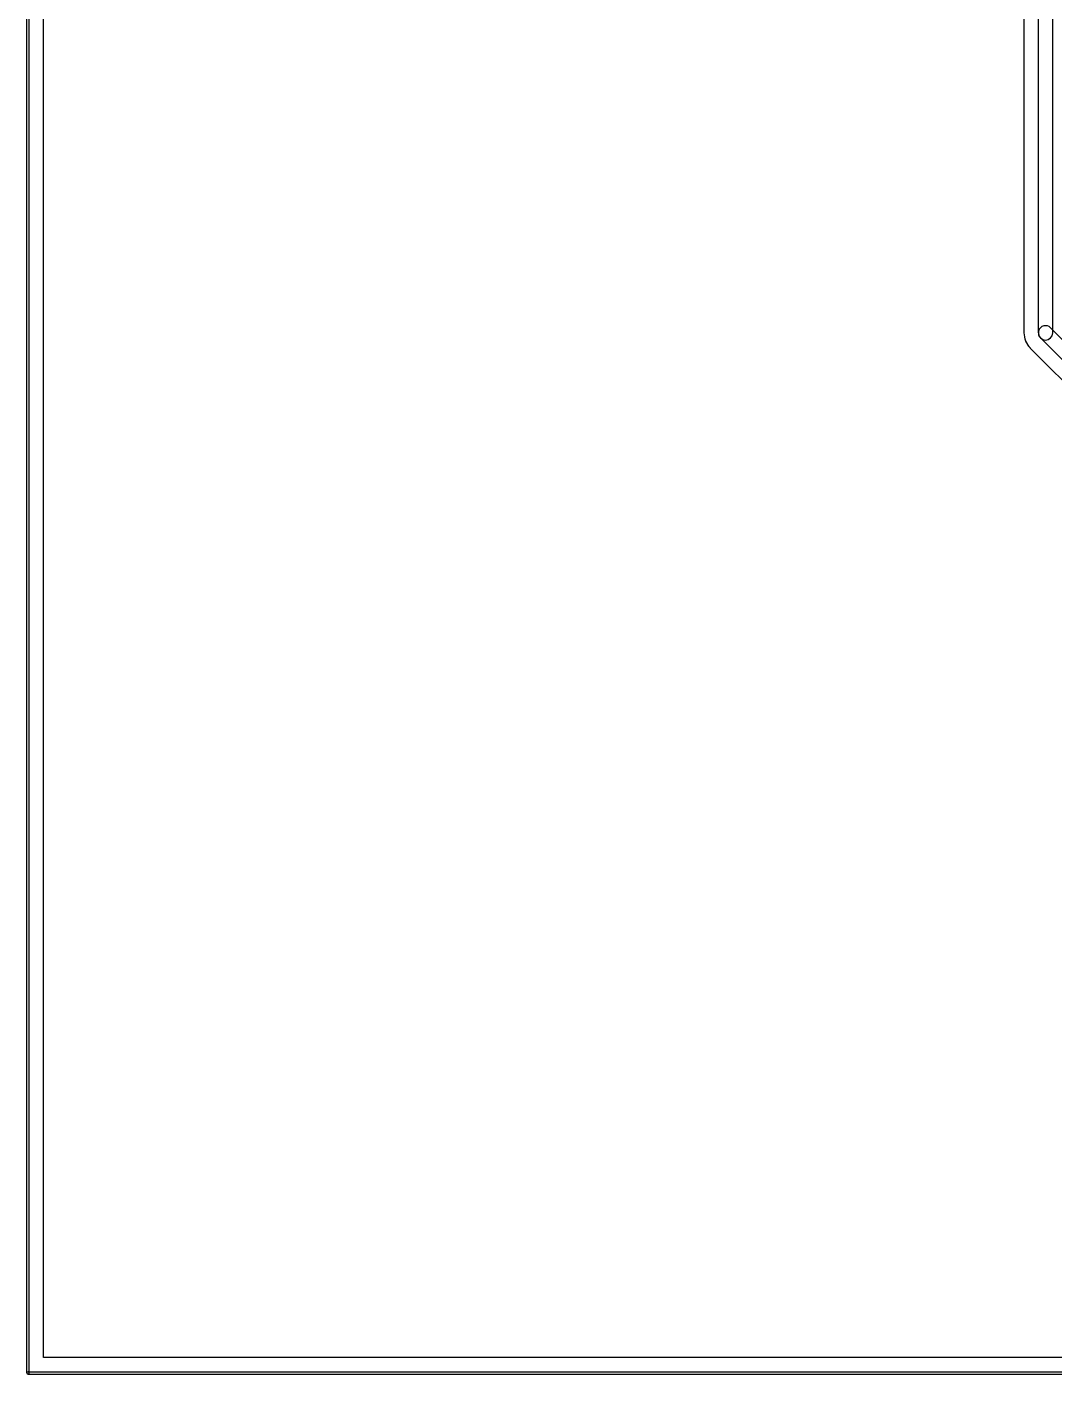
# Model space of a CAD drawing. Extents: x 10 to 213, y -213 to -15.
# Drawn here: x 10.1 to 55.5, y -213.4 to -153.9 of the extents above; entities that cross this region are included whole.
import ezdxf

# ---------------------------------------------------------------- set-up
doc = ezdxf.new("R2010")
doc.units = 0
doc.header["$MEASUREMENT"] = 0
doc.layers.add('BLACK', color=250, linetype='CONTINUOUS')

msp = doc.modelspace()

# ---------------------------------------------------------------- linework, layer by layer
at = {"layer": 'BLACK'}
for p, q in [((10.11, -213.36), (10.11, -15.24)), ((10.21, -213.36), (10.21, -15.24)), ((10.845, -212.675), (10.845, -15.925)), ((10.845, -212.675), (10.845, -15.925)), ((54.8029, -167.388), (54.8029, -149.043)), ((55.4379, -167.388), (55.4379, -149.043)), ((54.1679, -150.04), (54.1679, -167.388)), ((54.1679, -150.04), (54.1679, -167.388)), ((61.9465, -173.765), (55.3449, -167.164)), ((54.1679, -167.388), (54.1765, -167.476)), ((54.1679, -167.388), (54.1765, -167.476)), ((54.1765, -167.476), (54.1842, -167.564)), ((54.1765, -167.476), (54.1842, -167.564)), ((54.1842, -167.564), (54.1856, -167.568)), ((54.1842, -167.564), (54.1856, -167.568)), ((54.1856, -167.568), (54.1861, -167.573)), ((54.1856, -167.568), (54.1861, -167.573)), ((54.1861, -167.573), (54.2115, -167.658)), ((54.1861, -167.573), (54.2115, -167.658)), ((54.2115, -167.658), (54.2361, -167.742)), ((54.2115, -167.658), (54.2361, -167.742)), ((54.2361, -167.742), (54.2384, -167.747)), ((54.2361, -167.742), (54.2384, -167.747)), ((54.2384, -167.747), (54.2398, -167.751)), ((54.2384, -167.747), (54.2398, -167.751)), ((54.2398, -167.751), (54.2811, -167.829)), ((54.2398, -167.751), (54.2811, -167.829)), ((54.2811, -167.829), (54.3216, -167.907)), ((54.2811, -167.829), (54.3216, -167.907)), ((54.3216, -167.907), (54.3247, -167.911)), ((54.3216, -167.907), (54.3247, -167.911)), ((54.3247, -167.911), (54.3271, -167.916)), ((54.3247, -167.911), (54.3271, -167.916)), ((61.4975, -174.215), (54.8959, -167.613)), ((54.3271, -167.916), (54.3827, -167.984)), ((54.3271, -167.916), (54.3827, -167.984)), ((54.3827, -167.984), (54.4376, -168.052)), ((54.3827, -167.984), (54.4376, -168.052)), ((54.4376, -168.052), (54.4445, -168.059)), ((54.4376, -168.052), (54.4445, -168.059)), ((54.4445, -168.059), (54.4446, -168.06)), ((54.4445, -168.059), (54.4446, -168.06)), ((54.4446, -168.06), (54.4447, -168.06)), ((54.4446, -168.06), (54.4447, -168.06)), ((54.4447, -168.06), (54.4469, -168.062)), ((54.4447, -168.06), (54.4469, -168.062)), ((54.4469, -168.062), (61.0485, -174.664)), ((54.4469, -168.062), (61.0485, -174.664)), ((94.2341, -212.675), (10.845, -212.675)), ((94.2341, -212.675), (10.845, -212.675)), ((10.16, -213.31), (213.36, -213.31)), ((10.16, -213.41), (213.36, -213.41))]:
    msp.add_line(p, q, dxfattribs=at)
for centre, radius, start, end in [((55.1204, -167.388), 0.3175, 405, 585), ((55.1204, -167.388), 0.3175, 180, 360), ((10.16, -213.36), 0.05, 90, 270), ((10.16, -213.36), 0.05, 180, 360)]:
    msp.add_arc(centre, radius, start, end, dxfattribs=at)

doc.saveas('drawing.dxf')
